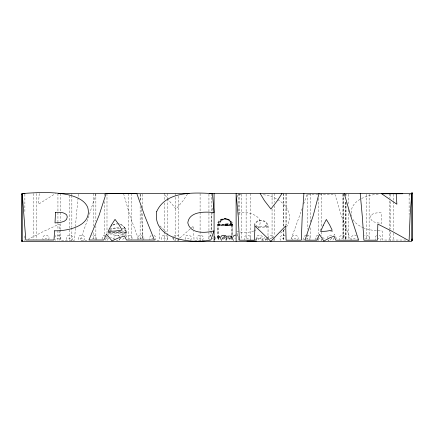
<?xml version="1.0" encoding="UTF-8"?>
<svg xmlns="http://www.w3.org/2000/svg" width="434" height="434" viewBox="0 0 434 434"><rect width="100%" height="100%" fill="white"/><g stroke="black" fill="none" stroke-linecap="round" stroke-linejoin="round"><path stroke-width="0.33" stroke-dasharray="2.17 1.63" d="M159.815 229.136L159.462 240.197L155.481 240.197M210.685 236.834L211.743 216.674L212.682 207.409M228.04 239.042L229.51 235.505L230.633 239.042L231.344 235.505L231.582 239.042L231.582 225.42C232 216.289 217.005 216.289 217.418 225.42L217.418 239.042L217.662 235.505L218.367 239.042L219.495 235.505L219.984 236.682M218.183 223.727L217.906 225.62L218.145 239.248L218.855 235.705L219.978 239.248M218.014 224.562L217.96 225.436L231.045 225.436C231.447 217.993 219.647 216.485 218.145 223.787M220.727 220.732L219.192 223.027L218.649 225.74L218.649 239.362L218.893 235.825L219.599 239.362M237.403 197.155L237.615 194.492L240.87 194.188M78.478 194.182L76.205 216.913L74.512 240.197L59.756 240.197L59.301 224.085L43.443 231.474L28.112 239.297M39.228 193.515L38.496 204.213L55.541 193.515M108.332 238.185L107.415 240.403M120.196 238.185L119.279 240.403M268.147 238.185C268.006 235.103 272.579 233.877 274 236.617M327.464 238.185C327.355 235.505 330.996 233.997 332.818 235.966M333.735 238.185L332.818 240.403M254.546 226.298C255.181 218.394 267.995 219.257 267.577 227.172L257.758 227.172M95.8 194.15L88.992 215.731L80.241 240.197L88.368 240.197M267.165 237.241L266.042 240.783L264.572 237.241L262.863 240.783L261.035 237.241L259.505 240.192M302.221 208.477L290.986 239.416M303.697 204.007L306.854 194.432L334.994 194.432L341.406 215.844L350.439 239.422M254.188 225.322C255.848 217.488 268.543 219.165 268.114 227.156L267.876 240.783L267.637 239.601M48.597 239.752C51.472 233.888 40.286 233.888 43.167 239.752M54.717 237.371C56.051 232.364 63.63 236.736 59.963 240.403M96.05 239.752C97.71 237.154 94.368 233.807 91.764 235.467M125.48 235.912C127.992 230.676 123.739 223.879 117.945 223.776M125.893 237.371C126.978 232.917 134.025 235.836 131.643 239.752M143.502 239.752C146.383 233.888 135.196 233.888 138.072 239.752M238.722 238.993L237.913 240.403M250.272 239.752C253.147 233.888 241.96 233.888 244.841 239.752M256.266 240.192L257.492 237.241L259.201 240.783M297.724 239.752C300.599 233.888 289.413 233.888 292.294 239.752M309.588 239.752C310.614 238.049 309.61 235.635 307.684 235.152M345.176 239.752C348.057 233.888 336.871 233.888 339.746 239.752M357.041 239.752L357.356 238.993M368.905 239.752C370.565 237.154 367.218 233.807 364.62 235.467M105.305 240.197L106.997 236.156M316.608 239.481L317.845 236.66M286.445 227.069C296.867 209.996 277.771 195.213 261.816 194.676M222.192 239.362L223.901 235.825L225.734 239.362L227.568 235.825L229.271 239.362L230.742 235.825L231.864 239.362M227.958 236.888L228.528 235.705L229.993 239.248L231.121 235.705L231.827 239.248M218.443 222.913C221.047 215.769 233.156 218.101 232.814 225.74L232.814 235.152M224.986 235.705L223.152 239.248L221.448 235.705M226.027 236.091L224.503 239.042L222.973 236.091M320.292 230.302L321.231 228.599M187.461 194.063L183.105 200.687L176.096 209.014L168.859 200.475L164.047 193.515M120.511 237.924L118.27 241.076L110.513 237.387M122.377 235.353L123.126 234.327L123.625 235.505M331.516 238.337L329.607 240.903L327.936 240.089M333.806 235.309L334.571 234.311L336.844 239.47M71.827 240.403C76.476 233.595 62.74 233.595 67.389 240.403M83.691 240.403C88.341 233.595 74.605 233.595 79.254 240.403M124.336 237.897L121.797 240.219M154.867 240.403C156.555 238.814 155.719 235.684 153.462 235.152M166.732 240.403C171.381 233.595 157.645 233.595 162.294 240.403M173.66 236.617C175.081 233.877 179.654 235.103 179.513 238.185M178.596 240.403L179.096 239.752M190.455 240.403C194.92 234.49 182.741 232.89 185.524 239.752M202.32 240.403C206.969 233.595 193.233 233.595 197.888 240.403M261.637 240.403C266.286 233.595 252.55 233.595 257.199 240.403M273.501 240.403L274 239.752M320.954 240.403L321.453 239.752M380.271 240.403C382.24 238.581 380.732 234.94 378.052 235.049M258.154 228.072C266.292 216.029 247.32 210.772 238.76 212.91M284.856 228.946L282.876 231.289L279.876 233.514M177.094 240.447L193.553 226L193.64 228.707M221.421 220.119L219.322 222.349L218.443 225.642L231.528 225.642C231.566 222.751 229.483 220.022 226.678 219.3M109.704 230.432L111.109 229.326A8.897 5.42 0 0 1 119.665 227.942M111.109 226.293L112.026 225.593M151.081 235.467L149.621 237.371L149.936 239.752M376.484 235.467L375.019 237.371L375.334 239.752M221.004 220.434L223.901 218.899L226.656 218.714M254.297 230.736L255.989 229.874M274 236.931L269.91 238.554M221.714 219.957C225.968 217.445 232.472 220.543 232.277 225.756L219.192 225.756C219.078 221.926 222.81 218.665 226.586 219.251M112.943 224.888L115.081 224.004L117.37 223.7M211.157 235.152C209.226 235.635 208.222 238.049 209.248 239.752M306.062 235.152C303.805 235.684 302.965 238.814 304.652 240.403M317.921 235.152C315.995 235.635 314.992 238.049 316.017 239.752M267.48 239.346L262.961 240.333M253.733 231.024C248.319 232.863 242.286 232.922 236.823 231.203M105.196 235.049C102.88 234.978 101.263 237.778 102.484 239.752M378.226 194.231C366.323 194.904 347.992 201.311 351.627 216.436M217.477 224.492L231.523 224.492M217.966 224.698L232.011 224.698L232.071 235.705M218.709 224.812L232.754 224.812M256.065 226.228L268.055 226.228M109.704 228.279L119.703 228.279M122.372 228.279L125.041 228.279L125.925 230.34L126.223 232.553L108.516 232.553L108.82 234.848M114.207 231.913L126.223 231.913L126.223 233.107L108.516 233.107L108.516 231.913M126.386 232.374L108.679 232.374L109.704 233.595L111.109 234.289A8.897 3.407 0 0 0 123.63 234.289L125.041 233.595L126.066 232.374L125.041 230.432L123.63 229.326A8.897 5.42 0 0 0 122.442 228.729M45.044 238.185L46.72 238.185M56.908 238.185L58.579 238.185M68.773 238.185L70.444 238.185M80.637 238.185L82.308 238.185M92.496 238.185L94.173 238.185M128.09 238.185L129.761 238.185M139.949 238.185L141.625 238.185M151.813 238.185L153.066 238.185M163.678 238.185L165.349 238.185M187.401 238.185L189.078 238.185M199.266 238.185L200.942 238.185M212.183 238.185L212.801 238.185M222.995 238.185L224.666 238.185M234.854 238.185L235.478 238.185M246.718 238.185L248.394 238.185M258.583 238.185L260.254 238.185M270.447 238.185L272.118 238.185M282.312 238.185L283.982 238.185M294.171 238.185L295.847 238.185M306.453 238.185L307.706 238.185M318.952 238.185L319.57 238.185M331.017 238.185L331.435 238.185M341.623 238.185L343.299 238.185M353.488 238.185L355.158 238.185M365.352 238.185L367.023 238.185M378.052 238.185L378.887 238.185M302.21 240.045L304.229 240.045M405.844 240.045L382.696 240.045L382.137 230.986L375.459 230.671L369.475 229.722L364.191 228.138M204.571 240.197L194.014 240.197L193.727 231.409M330.621 231.436L333.166 231.582L332.623 230.465M118.639 231.349L121.753 231.534M409.197 194.237L410.483 194.334M109.791 230.318L111.701 230.606M322.278 237.501L325.706 238.998M226.819 218.779C229.532 219.49 231.664 221.915 232.011 224.698M363.616 227.861C359.265 225.984 354.752 223.271 352.69 218.823M356.542 235.966C354.16 233.356 349.706 236.774 351.611 239.752M285.366 235.966C282.621 233.009 277.972 237.658 280.928 240.403M237.262 235.467L238.407 236.617M159.924 225.881L166.293 231.962M172.173 237.577L175.114 240.382M125.041 228.615C126.701 229.738 123.316 225.984 125.041 228.615L123.63 226.51A8.854 8.55 0 0 0 119.665 224.297M327.882 239.752L328.381 240.403M174.159 240.403L173.242 238.185M119.779 236.617C118.151 233.481 112.965 235.624 114.033 238.993M55.525 240.403L54.717 238.993M225.902 237.479L226.819 239.248M138.424 238.928L129.815 215.427L123.723 194.155M237.007 233.286L238.705 238.754M255.463 239.009L256.022 240.783M231.604 223.83L231.772 224.698M230.432 223.624L230.584 224.492M265.874 225.36L265.999 226.228M227.926 223.624L228.013 224.492M140.09 194.177L140.681 201.495M141.321 209.476L142.878 240.197M226.76 223.83L226.803 224.698M409.116 194.188L409.116 214.385M393.253 194.188L393.253 200.92M393.253 201.593L393.253 230.546M393.253 233.242L393.253 240.648M390.6 194.188L390.6 198.224M390.6 201.593L390.6 229.201M390.6 231.892L390.6 240.648M389.819 193.515L389.819 198.224M389.819 200.92L389.819 229.201M389.819 229.874L389.819 240.648M369.133 194.188L369.133 239.302M366.475 194.188L366.475 239.302M348.204 194.188L348.204 203.611M348.204 209.671L348.204 239.302M346.055 193.515L346.055 195.533M346.055 202.266L346.055 239.302M345.757 194.188L345.757 195.533M345.757 202.266L345.757 239.302M345.583 194.188L345.583 195.533M345.616 202.266L345.583 239.302M343.397 193.515L343.397 239.302M343.12 194.188L343.12 239.302M342.925 194.188L342.974 239.302M321.274 193.515L321.274 226.505M321.274 231.892L321.274 235.933M321.274 239.302L321.274 240.648M318.621 198.224L318.621 233.915M318.621 238.624L318.621 240.648M310.283 193.515L310.283 221.796M310.283 227.855L310.283 239.302M307.63 194.188L307.63 229.201M307.63 234.588L307.63 239.302M286.31 193.515L286.31 225.159M285.925 193.515L285.925 225.159M283.652 193.515L283.652 226.505M283.652 229.874L283.652 240.648M283.266 193.515L283.266 226.505M283.266 229.874L283.266 240.648M274.722 193.515L274.722 202.266M274.722 205.635L274.722 235.933M274.722 238.624L274.722 240.648M272.064 194.188L272.064 205.635M272.064 208.998L272.064 238.624M250.554 193.515L250.554 239.302M246.127 194.188L246.127 239.302M241.705 194.188L241.705 239.302M239.156 193.515L239.156 215.058M238.776 193.515L238.776 215.058M225.734 223.944L225.734 224.812M211.423 193.515L211.423 235.261M208.944 194.188L208.944 239.302M200.096 193.515L200.096 211.694M200.096 212.367L200.096 240.648M178.287 196.206L178.287 237.951M178.287 238.624L178.287 240.648M175.629 193.515L175.629 240.648M167.274 193.515L167.274 198.224M167.274 198.902L167.274 232.564M167.274 233.242L167.274 240.648M164.616 193.515L164.616 200.248M164.616 202.938L164.616 231.219M164.616 231.892L164.616 240.648M142.791 194.188L142.791 208.325M142.791 213.712L142.791 239.302M140.139 194.188L140.139 200.92M140.139 206.307L140.139 239.302M131.258 193.515L131.258 239.302M128.6 193.515L128.6 239.302M106.992 193.515L106.992 233.915M106.992 236.606L106.992 240.648M104.334 193.515L104.334 195.533M104.334 201.593L104.334 236.606M95.865 193.515L95.865 221.118M95.865 225.832L95.865 239.302M93.207 193.515L93.207 227.855M93.207 232.564L93.207 239.302M71.854 193.515L71.854 194.861M71.854 195.533L71.854 227.177M71.854 227.855L71.854 240.648M69.196 195.533L69.196 240.648M60.597 193.515L60.597 221.118M60.597 223.814L60.597 229.201M60.597 229.874L60.597 240.648M57.939 193.515L57.939 221.796M57.939 222.468L57.939 229.874M57.939 230.546L57.939 240.648M36.266 193.515L36.266 239.302M33.613 193.515L33.613 239.302M24.884 194.188L24.884 211.694M24.884 235.933L24.884 240.648M255.767 225.631A0.884 0.526 -76 0 1 256.537 225.599M256.597 225.778A0.884 0.526 -76 0 1 256.608 226.206M112.943 225.148A8.854 8.55 0 0 1 117.37 224.004M227.199 224.291L227.194 224.514A0.884 0.803 62.7 0 0 228.436 225.273A0.884 0.803 62.7 0 0 228.468 223.814A0.884 0.803 62.7 0 0 227.199 224.291M225.946 224.492L225.93 224.72A0.884 0.863 33.5 0 0 227.215 225.474A0.884 0.863 33.5 0 0 227.335 224.02A0.884 0.863 33.5 0 0 225.946 224.492M232.559 223.982L232.928 225.68L232.559 223.982M224.883 224.611L224.855 224.834A0.884 0.863 -33.5 0 0 226.103 225.593A0.884 0.863 -33.5 0 0 226.298 224.134A0.884 0.863 -33.5 0 0 224.883 224.611M371.065 215.389L370.522 217.418L371.227 219.886L373.332 221.687L376.842 222.81L381.763 223.266L381.291 212.872C377.802 212.785 373.582 212.524 371.065 215.389M266.541 226.255L266.487 226.027A0.884 0.526 76 0 0 265.554 225.55A0.884 0.526 76 0 0 265.879 227.009A0.884 0.526 76 0 0 266.541 226.255M231.436 224.72L231.403 224.492A0.884 0.331 78 0 1 231.859 224.02A0.884 0.331 78 0 1 232.06 225.474A0.884 0.331 78 0 1 231.436 224.72M230.047 224.514L230.025 224.291A0.884 0.526 76 0 1 230.812 223.814A0.884 0.526 76 0 1 230.942 225.273A0.884 0.526 76 0 1 230.047 224.514"/><path stroke-width="0.65" d="M303.914 193.515L302.194 216.794L301.31 240.197L286.125 240.197L285.708 225.881L270.897 241.32L254.915 226L254.492 240.197L239.389 240.197L238.261 216.674L236.118 193.515L236.118 241.32M411.768 193.515L410.13 214.938L409.083 240.805L392.347 231.474L377.83 224.085L377.412 240.197L363.904 240.197L362.352 216.913L360.209 193.515M319.012 193.515L313.267 215.427L304.961 240.197L317.129 240.197L319.391 234.327L323.84 241.076L329.335 238.006L334.158 236.156L335.71 240.197L358.658 240.197L350.645 215.731L344.227 193.515M214.684 239.752L215.101 238.185L214.684 236.617M281.932 193.515L277.527 200.475L270.897 209.014L264.48 200.687L260.156 193.515M226.049 240.403C230.698 233.595 216.962 233.595 221.611 240.403M235.695 235.049C233.015 234.94 231.506 238.581 233.476 240.403M256.402 241.103L246.913 241.082M382.213 193.786L402.768 193.743M24.944 193.515L22.232 193.515L22.232 241.32L411.768 241.32L411.768 192.593M58.601 193.515L189.17 193.515M209.334 193.515L412.3 193.515M411.768 193.575L412.3 193.575M21.7 194.432L22.232 194.432M411.768 239.123L412.3 239.123M411.768 239.986L412.3 239.986M411.768 240.219L412.3 240.219M21.7 240.637L22.232 240.637M21.7 240.903L22.232 240.903M21.7 241.141L22.232 241.141M381.269 193.515L396.877 204.213L396.204 193.515M412.3 192.593L412.3 240.398M214.081 193.515L214.081 241.32M21.7 193.515L21.7 241.32M55.519 212.324L55.01 222.919L60.375 222.458L64.21 221.307L66.51 219.474L67.281 216.957L66.69 214.89C63.841 211.922 59.312 212.259 55.519 212.324M54.597 230.785L53.984 240.018L25.812 240.018L22.232 193.531C37.964 192.436 54.044 191.562 69.548 195.094C76.612 197.069 84.527 200.085 87.695 207.278C92.74 225.897 68.046 231.159 54.597 230.785M156.663 211.635C152.318 239.644 191.286 243.989 210.859 240.018L213.978 230.85C205.374 233.232 190.173 233.969 187.797 222.799C189.343 211.027 205.315 211.667 214.081 212.568L212.443 193.591C193.651 192.501 165.663 190.998 156.663 211.635M106.091 193.531L99.082 215.351L88.959 240.018L103.786 240.018L106.547 234.176L111.967 240.897L118.666 237.837L124.547 235.993L126.44 240.018L154.412 240.018L144.641 215.655L136.819 193.531L106.091 193.531M323.335 225.241L320.65 231.534L326.357 231.17L332.189 230.226L329.672 225.002L326.357 219.468L323.335 225.241M111.354 225.127L108.082 231.393L115.037 231.029L122.144 230.091L119.079 224.888L115.037 219.376L111.354 225.127"/></g></svg>
